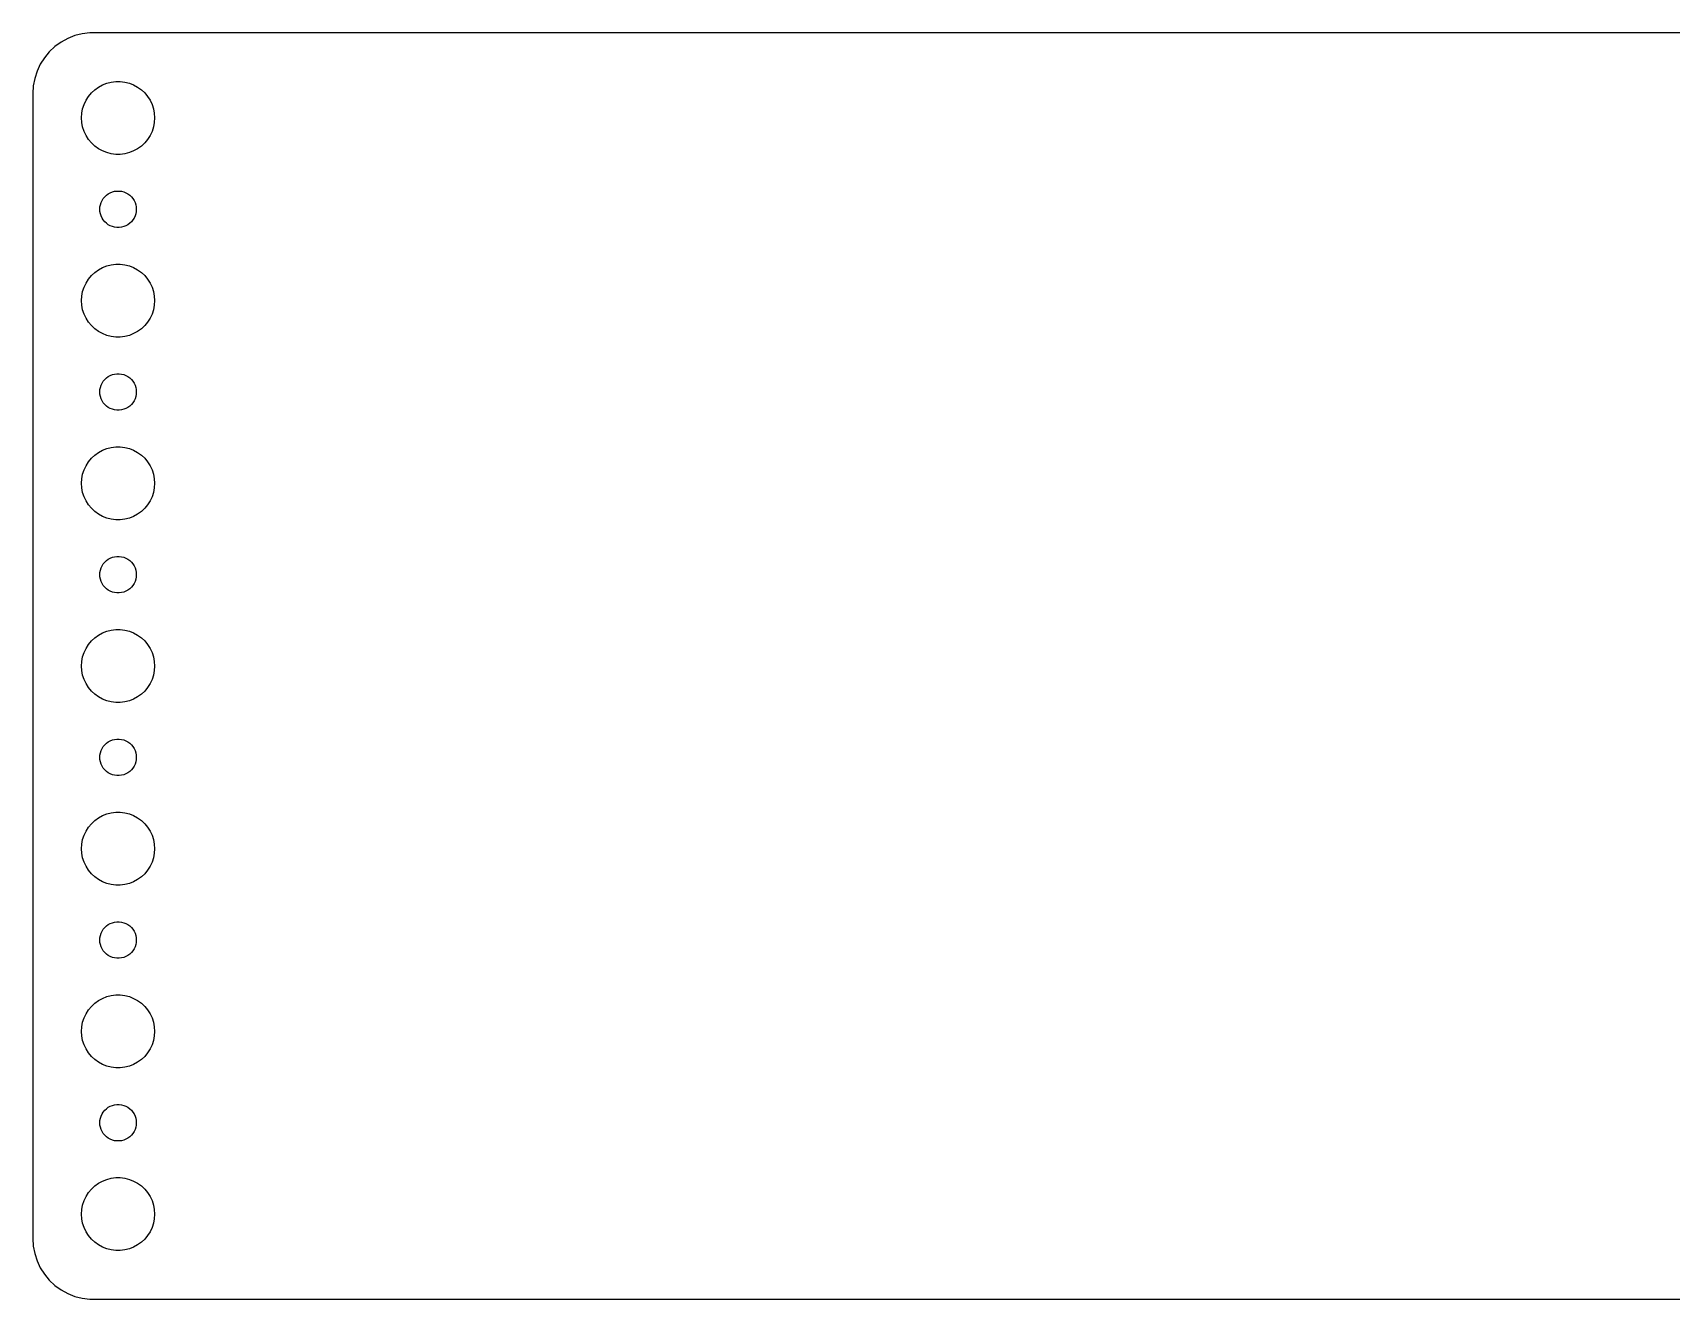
# Model space of a CAD drawing. Header units: metres. Extents: x -134 to 134, y 518 to 1078.
# Drawn here: x -134.5 to 0, y 518 to 622 of the extents above; entities that cross this region are included whole.
import ezdxf

# ---------------------------------------------------------------- set-up
doc = ezdxf.new("R2010")
doc.units = ezdxf.units.M

msp = doc.modelspace()

# ---------------------------------------------------------------- linework, layer by layer
for p, q in [((-131.629, 621.524), (-132.179, 621.222)), ((-131.045, 621.755), (-131.629, 621.524)), ((-130.437, 621.911), (-131.045, 621.755)), ((-129.814, 621.99), (-130.437, 621.911)), ((129.814, 621.99), (-129.814, 621.99)), ((-133.145, 620.423), (-133.545, 619.939)), ((-132.687, 620.853), (-133.145, 620.423)), ((-132.179, 621.222), (-132.687, 620.853)), ((-134.149, 618.841), (-134.343, 618.243)), ((-133.882, 619.409), (-134.149, 618.841)), ((-133.545, 619.939), (-133.882, 619.409)), ((-134.461, 617.627), (-134.5, 617)), ((-134.343, 618.243), (-134.461, 617.627)), ((-129.412, 617.312), (-129.107, 617.533)), ((-129.107, 617.533), (-128.777, 617.714)), ((-128.777, 617.714), (-128.427, 617.853)), ((-128.427, 617.853), (-128.062, 617.947)), ((-128.062, 617.947), (-127.688, 617.994)), ((-127.688, 617.994), (-127.312, 617.994)), ((-127.312, 617.994), (-126.938, 617.947)), ((-126.938, 617.947), (-126.573, 617.853)), ((-126.573, 617.853), (-126.223, 617.714)), ((-126.223, 617.714), (-125.893, 617.533)), ((-125.893, 617.533), (-125.588, 617.312)), ((-134.5, 617), (-134.5, 523)), ((-130.406, 615.746), (-130.289, 616.104)), ((-130.289, 616.104), (-130.129, 616.445)), ((-130.129, 616.445), (-129.927, 616.763)), ((-129.927, 616.763), (-129.687, 617.054)), ((-129.687, 617.054), (-129.412, 617.312)), ((-125.588, 617.312), (-125.313, 617.054)), ((-125.313, 617.054), (-125.073, 616.763)), ((-125.073, 616.763), (-124.871, 616.445)), ((-124.871, 616.445), (-124.711, 616.104)), ((-124.711, 616.104), (-124.594, 615.746)), ((-130.5, 615), (-130.476, 615.376)), ((-130.476, 614.624), (-130.5, 615)), ((-130.476, 615.376), (-130.406, 615.746)), ((-124.594, 615.746), (-124.524, 615.376)), ((-124.524, 615.376), (-124.5, 615)), ((-124.5, 615), (-124.524, 614.624)), ((-130.406, 614.254), (-130.476, 614.624)), ((-130.289, 613.896), (-130.406, 614.254)), ((-130.129, 613.555), (-130.289, 613.896)), ((-129.927, 613.237), (-130.129, 613.555)), ((-124.871, 613.555), (-125.073, 613.237)), ((-124.711, 613.896), (-124.871, 613.555)), ((-124.594, 614.254), (-124.711, 613.896)), ((-124.524, 614.624), (-124.594, 614.254)), ((-129.687, 612.946), (-129.927, 613.237)), ((-129.412, 612.688), (-129.687, 612.946)), ((-129.107, 612.467), (-129.412, 612.688)), ((-128.777, 612.286), (-129.107, 612.467)), ((-128.427, 612.147), (-128.777, 612.286)), ((-128.062, 612.053), (-128.427, 612.147)), ((-127.688, 612.006), (-128.062, 612.053)), ((-127.312, 612.006), (-127.688, 612.006)), ((-126.938, 612.053), (-127.312, 612.006)), ((-126.573, 612.147), (-126.938, 612.053)), ((-126.223, 612.286), (-126.573, 612.147)), ((-125.893, 612.467), (-126.223, 612.286)), ((-125.588, 612.688), (-125.893, 612.467)), ((-125.313, 612.946), (-125.588, 612.688)), ((-125.073, 613.237), (-125.313, 612.946)), ((-128.953, 607.873), (-128.895, 608.052)), ((-128.895, 608.052), (-128.814, 608.223)), ((-128.814, 608.223), (-128.714, 608.382)), ((-128.714, 608.382), (-128.593, 608.527)), ((-128.593, 608.527), (-128.456, 608.656)), ((-128.456, 608.656), (-128.304, 608.766)), ((-128.304, 608.766), (-128.139, 608.857)), ((-128.139, 608.857), (-127.964, 608.927)), ((-127.964, 608.927), (-127.781, 608.973)), ((-127.781, 608.973), (-127.594, 608.997)), ((-127.594, 608.997), (-127.406, 608.997)), ((-127.406, 608.997), (-127.219, 608.973)), ((-127.219, 608.973), (-127.036, 608.927)), ((-127.036, 608.927), (-126.861, 608.857)), ((-126.861, 608.857), (-126.696, 608.766)), ((-126.696, 608.766), (-126.544, 608.656)), ((-126.544, 608.656), (-126.407, 608.527)), ((-126.407, 608.527), (-126.286, 608.382)), ((-126.286, 608.382), (-126.186, 608.223)), ((-126.186, 608.223), (-126.105, 608.052)), ((-126.105, 608.052), (-126.047, 607.873)), ((-129, 607.5), (-128.988, 607.688)), ((-128.988, 607.312), (-129, 607.5)), ((-128.988, 607.688), (-128.953, 607.873)), ((-128.953, 607.127), (-128.988, 607.312)), ((-128.895, 606.948), (-128.953, 607.127)), ((-128.814, 606.777), (-128.895, 606.948)), ((-128.714, 606.618), (-128.814, 606.777)), ((-128.593, 606.473), (-128.714, 606.618)), ((-126.286, 606.618), (-126.407, 606.473)), ((-126.186, 606.777), (-126.286, 606.618)), ((-126.105, 606.948), (-126.186, 606.777)), ((-126.047, 607.127), (-126.105, 606.948)), ((-126.047, 607.873), (-126.012, 607.688)), ((-126.012, 607.312), (-126.047, 607.127)), ((-126.012, 607.688), (-126, 607.5)), ((-126, 607.5), (-126.012, 607.312)), ((-128.456, 606.344), (-128.593, 606.473)), ((-128.304, 606.234), (-128.456, 606.344)), ((-128.139, 606.143), (-128.304, 606.234)), ((-127.964, 606.073), (-128.139, 606.143)), ((-127.781, 606.027), (-127.964, 606.073)), ((-127.594, 606.003), (-127.781, 606.027)), ((-127.406, 606.003), (-127.594, 606.003)), ((-127.219, 606.027), (-127.406, 606.003)), ((-127.036, 606.073), (-127.219, 606.027)), ((-126.861, 606.143), (-127.036, 606.073)), ((-126.696, 606.234), (-126.861, 606.143)), ((-126.544, 606.344), (-126.696, 606.234)), ((-126.407, 606.473), (-126.544, 606.344)), ((-129.107, 602.533), (-128.777, 602.714)), ((-128.777, 602.714), (-128.427, 602.853)), ((-128.427, 602.853), (-128.062, 602.947)), ((-128.062, 602.947), (-127.688, 602.994)), ((-127.688, 602.994), (-127.312, 602.994)), ((-127.312, 602.994), (-126.938, 602.947)), ((-126.938, 602.947), (-126.573, 602.853)), ((-126.573, 602.853), (-126.223, 602.714)), ((-126.223, 602.714), (-125.893, 602.533)), ((-130.289, 601.104), (-130.129, 601.445)), ((-130.129, 601.445), (-129.927, 601.763)), ((-129.927, 601.763), (-129.687, 602.054)), ((-129.687, 602.054), (-129.412, 602.312)), ((-129.412, 602.312), (-129.107, 602.533)), ((-125.893, 602.533), (-125.588, 602.312)), ((-125.588, 602.312), (-125.313, 602.054)), ((-125.313, 602.054), (-125.073, 601.763)), ((-125.073, 601.763), (-124.871, 601.445)), ((-124.871, 601.445), (-124.711, 601.104)), ((-130.5, 600), (-130.476, 600.376)), ((-130.476, 599.624), (-130.5, 600)), ((-130.476, 600.376), (-130.406, 600.746)), ((-130.406, 600.746), (-130.289, 601.104)), ((-124.711, 601.104), (-124.594, 600.746)), ((-124.594, 600.746), (-124.524, 600.376)), ((-124.524, 600.376), (-124.5, 600)), ((-124.5, 600), (-124.524, 599.624)), ((-130.406, 599.254), (-130.476, 599.624)), ((-130.289, 598.896), (-130.406, 599.254)), ((-130.129, 598.555), (-130.289, 598.896)), ((-129.927, 598.237), (-130.129, 598.555)), ((-124.871, 598.555), (-125.073, 598.237)), ((-124.711, 598.896), (-124.871, 598.555)), ((-124.594, 599.254), (-124.711, 598.896)), ((-124.524, 599.624), (-124.594, 599.254)), ((-129.687, 597.946), (-129.927, 598.237)), ((-129.412, 597.688), (-129.687, 597.946)), ((-129.107, 597.467), (-129.412, 597.688)), ((-128.777, 597.286), (-129.107, 597.467)), ((-128.427, 597.147), (-128.777, 597.286)), ((-126.223, 597.286), (-126.573, 597.147)), ((-125.893, 597.467), (-126.223, 597.286)), ((-125.588, 597.688), (-125.893, 597.467)), ((-125.313, 597.946), (-125.588, 597.688)), ((-125.073, 598.237), (-125.313, 597.946)), ((-128.062, 597.053), (-128.427, 597.147)), ((-127.688, 597.006), (-128.062, 597.053)), ((-127.312, 597.006), (-127.688, 597.006)), ((-126.938, 597.053), (-127.312, 597.006)), ((-126.573, 597.147), (-126.938, 597.053)), ((-128.895, 593.052), (-128.814, 593.223)), ((-128.814, 593.223), (-128.714, 593.382)), ((-128.714, 593.382), (-128.593, 593.527)), ((-128.593, 593.527), (-128.456, 593.656)), ((-128.456, 593.656), (-128.304, 593.766)), ((-128.304, 593.766), (-128.139, 593.857)), ((-128.139, 593.857), (-127.964, 593.927)), ((-127.964, 593.927), (-127.781, 593.973)), ((-127.781, 593.973), (-127.594, 593.997)), ((-127.594, 593.997), (-127.406, 593.997)), ((-127.406, 593.997), (-127.219, 593.973)), ((-127.219, 593.973), (-127.036, 593.927)), ((-127.036, 593.927), (-126.861, 593.857)), ((-126.861, 593.857), (-126.696, 593.766)), ((-126.696, 593.766), (-126.544, 593.656)), ((-126.544, 593.656), (-126.407, 593.527)), ((-126.407, 593.527), (-126.286, 593.382)), ((-126.286, 593.382), (-126.186, 593.223)), ((-126.186, 593.223), (-126.105, 593.052)), ((-129, 592.5), (-128.988, 592.688)), ((-128.988, 592.312), (-129, 592.5)), ((-128.988, 592.688), (-128.953, 592.873)), ((-128.953, 592.127), (-128.988, 592.312)), ((-128.953, 592.873), (-128.895, 593.052)), ((-128.895, 591.948), (-128.953, 592.127)), ((-128.814, 591.777), (-128.895, 591.948)), ((-126.105, 591.948), (-126.186, 591.777)), ((-126.105, 593.052), (-126.047, 592.873)), ((-126.047, 592.127), (-126.105, 591.948)), ((-126.047, 592.873), (-126.012, 592.688)), ((-126.012, 592.312), (-126.047, 592.127)), ((-126.012, 592.688), (-126, 592.5)), ((-126, 592.5), (-126.012, 592.312)), ((-128.714, 591.618), (-128.814, 591.777)), ((-128.593, 591.473), (-128.714, 591.618)), ((-128.456, 591.344), (-128.593, 591.473)), ((-128.304, 591.234), (-128.456, 591.344)), ((-128.139, 591.143), (-128.304, 591.234)), ((-127.964, 591.073), (-128.139, 591.143)), ((-127.781, 591.027), (-127.964, 591.073)), ((-127.594, 591.003), (-127.781, 591.027)), ((-127.406, 591.003), (-127.594, 591.003)), ((-127.219, 591.027), (-127.406, 591.003)), ((-127.036, 591.073), (-127.219, 591.027)), ((-126.861, 591.143), (-127.036, 591.073)), ((-126.696, 591.234), (-126.861, 591.143)), ((-126.544, 591.344), (-126.696, 591.234)), ((-126.407, 591.473), (-126.544, 591.344)), ((-126.286, 591.618), (-126.407, 591.473)), ((-126.186, 591.777), (-126.286, 591.618)), ((-128.777, 587.714), (-128.427, 587.853)), ((-128.427, 587.853), (-128.062, 587.947)), ((-128.062, 587.947), (-127.688, 587.994)), ((-127.688, 587.994), (-127.312, 587.994)), ((-127.312, 587.994), (-126.938, 587.947)), ((-126.938, 587.947), (-126.573, 587.853)), ((-126.573, 587.853), (-126.223, 587.714)), ((-130.289, 586.104), (-130.129, 586.445)), ((-130.129, 586.445), (-129.927, 586.763)), ((-129.927, 586.763), (-129.687, 587.054)), ((-129.687, 587.054), (-129.412, 587.312)), ((-129.412, 587.312), (-129.107, 587.533)), ((-129.107, 587.533), (-128.777, 587.714)), ((-126.223, 587.714), (-125.893, 587.533)), ((-125.893, 587.533), (-125.588, 587.312)), ((-125.588, 587.312), (-125.313, 587.054)), ((-125.313, 587.054), (-125.073, 586.763)), ((-125.073, 586.763), (-124.871, 586.445)), ((-124.871, 586.445), (-124.711, 586.104)), ((-130.5, 585), (-130.476, 585.376)), ((-130.476, 585.376), (-130.406, 585.746)), ((-130.406, 585.746), (-130.289, 586.104)), ((-124.711, 586.104), (-124.594, 585.746)), ((-124.594, 585.746), (-124.524, 585.376)), ((-124.524, 585.376), (-124.5, 585)), ((-130.476, 584.624), (-130.5, 585)), ((-130.406, 584.254), (-130.476, 584.624)), ((-130.289, 583.896), (-130.406, 584.254)), ((-130.129, 583.555), (-130.289, 583.896)), ((-124.711, 583.896), (-124.871, 583.555)), ((-124.594, 584.254), (-124.711, 583.896)), ((-124.524, 584.624), (-124.594, 584.254)), ((-124.5, 585), (-124.524, 584.624)), ((-129.927, 583.237), (-130.129, 583.555)), ((-129.687, 582.946), (-129.927, 583.237)), ((-129.412, 582.688), (-129.687, 582.946)), ((-129.107, 582.467), (-129.412, 582.688)), ((-128.777, 582.286), (-129.107, 582.467)), ((-125.893, 582.467), (-126.223, 582.286)), ((-125.588, 582.688), (-125.893, 582.467)), ((-125.313, 582.946), (-125.588, 582.688)), ((-125.073, 583.237), (-125.313, 582.946)), ((-124.871, 583.555), (-125.073, 583.237)), ((-128.427, 582.147), (-128.777, 582.286)), ((-128.062, 582.053), (-128.427, 582.147)), ((-127.688, 582.006), (-128.062, 582.053)), ((-127.312, 582.006), (-127.688, 582.006)), ((-126.938, 582.053), (-127.312, 582.006)), ((-126.573, 582.147), (-126.938, 582.053)), ((-126.223, 582.286), (-126.573, 582.147)), ((-128.814, 578.223), (-128.714, 578.382)), ((-128.714, 578.382), (-128.593, 578.527)), ((-128.593, 578.527), (-128.456, 578.656)), ((-128.456, 578.656), (-128.304, 578.766)), ((-128.304, 578.766), (-128.139, 578.857)), ((-128.139, 578.857), (-127.964, 578.927)), ((-127.964, 578.927), (-127.781, 578.973)), ((-127.781, 578.973), (-127.594, 578.997)), ((-127.594, 578.997), (-127.406, 578.997)), ((-127.406, 578.997), (-127.219, 578.973)), ((-127.219, 578.973), (-127.036, 578.927)), ((-127.036, 578.927), (-126.861, 578.857)), ((-126.861, 578.857), (-126.696, 578.766)), ((-126.696, 578.766), (-126.544, 578.656)), ((-126.544, 578.656), (-126.407, 578.527)), ((-126.407, 578.527), (-126.286, 578.382)), ((-126.286, 578.382), (-126.186, 578.223)), ((-129, 577.5), (-128.988, 577.688)), ((-128.988, 577.312), (-129, 577.5)), ((-128.988, 577.688), (-128.953, 577.873)), ((-128.953, 577.127), (-128.988, 577.312)), ((-128.953, 577.873), (-128.895, 578.052)), ((-128.895, 576.948), (-128.953, 577.127)), ((-128.895, 578.052), (-128.814, 578.223)), ((-126.186, 578.223), (-126.105, 578.052)), ((-126.105, 578.052), (-126.047, 577.873)), ((-126.047, 577.127), (-126.105, 576.948)), ((-126.047, 577.873), (-126.012, 577.688)), ((-126.012, 577.312), (-126.047, 577.127)), ((-126.012, 577.688), (-126, 577.5)), ((-126, 577.5), (-126.012, 577.312)), ((-128.814, 576.777), (-128.895, 576.948)), ((-128.714, 576.618), (-128.814, 576.777)), ((-128.593, 576.473), (-128.714, 576.618)), ((-128.456, 576.344), (-128.593, 576.473)), ((-128.304, 576.234), (-128.456, 576.344)), ((-128.139, 576.143), (-128.304, 576.234)), ((-127.964, 576.073), (-128.139, 576.143)), ((-127.781, 576.027), (-127.964, 576.073)), ((-127.594, 576.003), (-127.781, 576.027)), ((-127.406, 576.003), (-127.594, 576.003)), ((-127.219, 576.027), (-127.406, 576.003)), ((-127.036, 576.073), (-127.219, 576.027)), ((-126.861, 576.143), (-127.036, 576.073)), ((-126.696, 576.234), (-126.861, 576.143)), ((-126.544, 576.344), (-126.696, 576.234)), ((-126.407, 576.473), (-126.544, 576.344)), ((-126.286, 576.618), (-126.407, 576.473)), ((-126.186, 576.777), (-126.286, 576.618)), ((-126.105, 576.948), (-126.186, 576.777)), ((-128.062, 572.947), (-127.688, 572.994)), ((-127.688, 572.994), (-127.312, 572.994)), ((-127.312, 572.994), (-126.938, 572.947)), ((-130.129, 571.445), (-129.927, 571.763)), ((-129.927, 571.763), (-129.687, 572.054)), ((-129.687, 572.054), (-129.412, 572.312)), ((-129.412, 572.312), (-129.107, 572.533)), ((-129.107, 572.533), (-128.777, 572.714)), ((-128.777, 572.714), (-128.427, 572.853)), ((-128.427, 572.853), (-128.062, 572.947)), ((-126.938, 572.947), (-126.573, 572.853)), ((-126.573, 572.853), (-126.223, 572.714)), ((-126.223, 572.714), (-125.893, 572.533)), ((-125.893, 572.533), (-125.588, 572.312)), ((-125.588, 572.312), (-125.313, 572.054)), ((-125.313, 572.054), (-125.073, 571.763)), ((-125.073, 571.763), (-124.871, 571.445)), ((-130.5, 570), (-130.476, 570.376)), ((-130.476, 570.376), (-130.406, 570.746)), ((-130.406, 570.746), (-130.289, 571.104)), ((-130.289, 571.104), (-130.129, 571.445)), ((-124.871, 571.445), (-124.711, 571.104)), ((-124.711, 571.104), (-124.594, 570.746)), ((-124.594, 570.746), (-124.524, 570.376)), ((-124.524, 570.376), (-124.5, 570)), ((-130.476, 569.624), (-130.5, 570)), ((-130.406, 569.254), (-130.476, 569.624)), ((-130.289, 568.896), (-130.406, 569.254)), ((-124.594, 569.254), (-124.711, 568.896)), ((-124.524, 569.624), (-124.594, 569.254)), ((-124.5, 570), (-124.524, 569.624)), ((-130.129, 568.555), (-130.289, 568.896)), ((-129.927, 568.237), (-130.129, 568.555)), ((-129.687, 567.946), (-129.927, 568.237)), ((-129.412, 567.688), (-129.687, 567.946)), ((-129.107, 567.467), (-129.412, 567.688)), ((-125.588, 567.688), (-125.893, 567.467)), ((-125.313, 567.946), (-125.588, 567.688)), ((-125.073, 568.237), (-125.313, 567.946)), ((-124.871, 568.555), (-125.073, 568.237)), ((-124.711, 568.896), (-124.871, 568.555)), ((-128.777, 567.286), (-129.107, 567.467)), ((-128.427, 567.147), (-128.777, 567.286)), ((-128.062, 567.053), (-128.427, 567.147)), ((-127.688, 567.006), (-128.062, 567.053)), ((-127.312, 567.006), (-127.688, 567.006)), ((-126.938, 567.053), (-127.312, 567.006)), ((-126.573, 567.147), (-126.938, 567.053)), ((-126.223, 567.286), (-126.573, 567.147)), ((-125.893, 567.467), (-126.223, 567.286)), ((-128.593, 563.527), (-128.456, 563.656)), ((-128.456, 563.656), (-128.304, 563.766)), ((-128.304, 563.766), (-128.139, 563.857)), ((-128.139, 563.857), (-127.964, 563.927)), ((-127.964, 563.927), (-127.781, 563.973)), ((-127.781, 563.973), (-127.594, 563.997)), ((-127.594, 563.997), (-127.406, 563.997)), ((-127.406, 563.997), (-127.219, 563.973)), ((-127.219, 563.973), (-127.036, 563.927)), ((-127.036, 563.927), (-126.861, 563.857)), ((-126.861, 563.857), (-126.696, 563.766)), ((-126.696, 563.766), (-126.544, 563.656)), ((-126.544, 563.656), (-126.407, 563.527)), ((-129, 562.5), (-128.988, 562.688)), ((-128.988, 562.312), (-129, 562.5)), ((-128.988, 562.688), (-128.953, 562.873)), ((-128.953, 562.127), (-128.988, 562.312)), ((-128.953, 562.873), (-128.895, 563.052)), ((-128.895, 563.052), (-128.814, 563.223)), ((-128.814, 563.223), (-128.714, 563.382)), ((-128.714, 563.382), (-128.593, 563.527)), ((-126.407, 563.527), (-126.286, 563.382)), ((-126.286, 563.382), (-126.186, 563.223)), ((-126.186, 563.223), (-126.105, 563.052)), ((-126.105, 563.052), (-126.047, 562.873)), ((-126.047, 562.873), (-126.012, 562.688)), ((-126.012, 562.312), (-126.047, 562.127)), ((-126.012, 562.688), (-126, 562.5)), ((-126, 562.5), (-126.012, 562.312)), ((-128.895, 561.948), (-128.953, 562.127)), ((-128.814, 561.777), (-128.895, 561.948)), ((-128.714, 561.618), (-128.814, 561.777)), ((-128.593, 561.473), (-128.714, 561.618)), ((-128.456, 561.344), (-128.593, 561.473)), ((-128.304, 561.234), (-128.456, 561.344)), ((-128.139, 561.143), (-128.304, 561.234)), ((-127.964, 561.073), (-128.139, 561.143)), ((-127.781, 561.027), (-127.964, 561.073)), ((-127.594, 561.003), (-127.781, 561.027)), ((-127.406, 561.003), (-127.594, 561.003)), ((-127.219, 561.027), (-127.406, 561.003)), ((-127.036, 561.073), (-127.219, 561.027)), ((-126.861, 561.143), (-127.036, 561.073)), ((-126.696, 561.234), (-126.861, 561.143)), ((-126.544, 561.344), (-126.696, 561.234)), ((-126.407, 561.473), (-126.544, 561.344)), ((-126.286, 561.618), (-126.407, 561.473)), ((-126.186, 561.777), (-126.286, 561.618)), ((-126.105, 561.948), (-126.186, 561.777)), ((-126.047, 562.127), (-126.105, 561.948)), ((-129.927, 556.763), (-129.687, 557.054)), ((-129.687, 557.054), (-129.412, 557.312)), ((-129.412, 557.312), (-129.107, 557.533)), ((-129.107, 557.533), (-128.777, 557.714)), ((-128.777, 557.714), (-128.427, 557.853)), ((-128.427, 557.853), (-128.062, 557.947)), ((-128.062, 557.947), (-127.688, 557.994)), ((-127.688, 557.994), (-127.312, 557.994)), ((-127.312, 557.994), (-126.938, 557.947)), ((-126.938, 557.947), (-126.573, 557.853)), ((-126.573, 557.853), (-126.223, 557.714)), ((-126.223, 557.714), (-125.893, 557.533)), ((-125.893, 557.533), (-125.588, 557.312)), ((-125.588, 557.312), (-125.313, 557.054)), ((-125.313, 557.054), (-125.073, 556.763)), ((-130.476, 555.376), (-130.406, 555.746)), ((-130.406, 555.746), (-130.289, 556.104)), ((-130.289, 556.104), (-130.129, 556.445)), ((-130.129, 556.445), (-129.927, 556.763)), ((-125.073, 556.763), (-124.871, 556.445)), ((-124.871, 556.445), (-124.711, 556.104)), ((-124.711, 556.104), (-124.594, 555.746)), ((-124.594, 555.746), (-124.524, 555.376)), ((-130.5, 555), (-130.476, 555.376)), ((-130.476, 554.624), (-130.5, 555)), ((-130.406, 554.254), (-130.476, 554.624)), ((-130.289, 553.896), (-130.406, 554.254)), ((-124.594, 554.254), (-124.711, 553.896)), ((-124.524, 554.624), (-124.594, 554.254)), ((-124.524, 555.376), (-124.5, 555)), ((-124.5, 555), (-124.524, 554.624)), ((-130.129, 553.555), (-130.289, 553.896)), ((-129.927, 553.237), (-130.129, 553.555)), ((-129.687, 552.946), (-129.927, 553.237)), ((-129.412, 552.688), (-129.687, 552.946)), ((-125.313, 552.946), (-125.588, 552.688)), ((-125.073, 553.237), (-125.313, 552.946)), ((-124.871, 553.555), (-125.073, 553.237)), ((-124.711, 553.896), (-124.871, 553.555)), ((-129.107, 552.467), (-129.412, 552.688)), ((-128.777, 552.286), (-129.107, 552.467)), ((-128.427, 552.147), (-128.777, 552.286)), ((-128.062, 552.053), (-128.427, 552.147)), ((-127.688, 552.006), (-128.062, 552.053)), ((-127.312, 552.006), (-127.688, 552.006)), ((-126.938, 552.053), (-127.312, 552.006)), ((-126.573, 552.147), (-126.938, 552.053)), ((-126.223, 552.286), (-126.573, 552.147)), ((-125.893, 552.467), (-126.223, 552.286)), ((-125.588, 552.688), (-125.893, 552.467)), ((-128.456, 548.656), (-128.304, 548.766)), ((-128.304, 548.766), (-128.139, 548.857)), ((-128.139, 548.857), (-127.964, 548.927)), ((-127.964, 548.927), (-127.781, 548.973)), ((-127.781, 548.973), (-127.594, 548.997)), ((-127.594, 548.997), (-127.406, 548.997)), ((-127.406, 548.997), (-127.219, 548.973)), ((-127.219, 548.973), (-127.036, 548.927)), ((-127.036, 548.927), (-126.861, 548.857)), ((-126.861, 548.857), (-126.696, 548.766)), ((-126.696, 548.766), (-126.544, 548.656)), ((-129, 547.5), (-128.988, 547.688)), ((-128.988, 547.312), (-129, 547.5)), ((-128.988, 547.688), (-128.953, 547.873)), ((-128.953, 547.873), (-128.895, 548.052)), ((-128.895, 548.052), (-128.814, 548.223)), ((-128.814, 548.223), (-128.714, 548.382)), ((-128.714, 548.382), (-128.593, 548.527)), ((-128.593, 548.527), (-128.456, 548.656)), ((-126.544, 548.656), (-126.407, 548.527)), ((-126.407, 548.527), (-126.286, 548.382)), ((-126.286, 548.382), (-126.186, 548.223)), ((-126.186, 548.223), (-126.105, 548.052)), ((-126.105, 548.052), (-126.047, 547.873)), ((-126.047, 547.873), (-126.012, 547.688)), ((-126.012, 547.688), (-126, 547.5)), ((-126, 547.5), (-126.012, 547.312)), ((-128.953, 547.127), (-128.988, 547.312)), ((-128.895, 546.948), (-128.953, 547.127)), ((-128.814, 546.777), (-128.895, 546.948)), ((-128.714, 546.618), (-128.814, 546.777)), ((-128.593, 546.473), (-128.714, 546.618)), ((-128.456, 546.344), (-128.593, 546.473)), ((-128.304, 546.234), (-128.456, 546.344)), ((-128.139, 546.143), (-128.304, 546.234)), ((-127.964, 546.073), (-128.139, 546.143)), ((-127.781, 546.027), (-127.964, 546.073)), ((-127.036, 546.073), (-127.219, 546.027)), ((-126.861, 546.143), (-127.036, 546.073)), ((-126.696, 546.234), (-126.861, 546.143)), ((-126.544, 546.344), (-126.696, 546.234)), ((-126.407, 546.473), (-126.544, 546.344)), ((-126.286, 546.618), (-126.407, 546.473)), ((-126.186, 546.777), (-126.286, 546.618)), ((-126.105, 546.948), (-126.186, 546.777)), ((-126.047, 547.127), (-126.105, 546.948)), ((-126.012, 547.312), (-126.047, 547.127)), ((-127.594, 546.003), (-127.781, 546.027)), ((-127.406, 546.003), (-127.594, 546.003)), ((-127.219, 546.027), (-127.406, 546.003)), ((-129.927, 541.763), (-129.687, 542.054)), ((-129.687, 542.054), (-129.412, 542.312)), ((-129.412, 542.312), (-129.107, 542.533)), ((-129.107, 542.533), (-128.777, 542.714)), ((-128.777, 542.714), (-128.427, 542.853)), ((-128.427, 542.853), (-128.062, 542.947)), ((-128.062, 542.947), (-127.688, 542.994)), ((-127.688, 542.994), (-127.312, 542.994)), ((-127.312, 542.994), (-126.938, 542.947)), ((-126.938, 542.947), (-126.573, 542.853)), ((-126.573, 542.853), (-126.223, 542.714)), ((-126.223, 542.714), (-125.893, 542.533)), ((-125.893, 542.533), (-125.588, 542.312)), ((-125.588, 542.312), (-125.313, 542.054)), ((-125.313, 542.054), (-125.073, 541.763)), ((-130.476, 540.376), (-130.406, 540.746)), ((-130.406, 540.746), (-130.289, 541.104)), ((-130.289, 541.104), (-130.129, 541.445)), ((-130.129, 541.445), (-129.927, 541.763)), ((-125.073, 541.763), (-124.871, 541.445)), ((-124.871, 541.445), (-124.711, 541.104)), ((-124.711, 541.104), (-124.594, 540.746)), ((-124.594, 540.746), (-124.524, 540.376)), ((-130.5, 540), (-130.476, 540.376)), ((-130.476, 539.624), (-130.5, 540)), ((-130.406, 539.254), (-130.476, 539.624)), ((-124.524, 539.624), (-124.594, 539.254)), ((-124.524, 540.376), (-124.5, 540)), ((-124.5, 540), (-124.524, 539.624)), ((-130.289, 538.896), (-130.406, 539.254)), ((-130.129, 538.555), (-130.289, 538.896)), ((-129.927, 538.237), (-130.129, 538.555)), ((-129.687, 537.946), (-129.927, 538.237)), ((-125.073, 538.237), (-125.313, 537.946)), ((-124.871, 538.555), (-125.073, 538.237)), ((-124.711, 538.896), (-124.871, 538.555)), ((-124.594, 539.254), (-124.711, 538.896)), ((-129.412, 537.688), (-129.687, 537.946)), ((-129.107, 537.467), (-129.412, 537.688)), ((-128.777, 537.286), (-129.107, 537.467)), ((-128.427, 537.147), (-128.777, 537.286)), ((-128.062, 537.053), (-128.427, 537.147)), ((-127.688, 537.006), (-128.062, 537.053)), ((-127.312, 537.006), (-127.688, 537.006)), ((-126.938, 537.053), (-127.312, 537.006)), ((-126.573, 537.147), (-126.938, 537.053)), ((-126.223, 537.286), (-126.573, 537.147)), ((-125.893, 537.467), (-126.223, 537.286)), ((-125.588, 537.688), (-125.893, 537.467)), ((-125.313, 537.946), (-125.588, 537.688)), ((-127.964, 533.927), (-127.781, 533.973)), ((-127.781, 533.973), (-127.594, 533.997)), ((-127.594, 533.997), (-127.406, 533.997)), ((-127.406, 533.997), (-127.219, 533.973)), ((-127.219, 533.973), (-127.036, 533.927)), ((-129, 532.5), (-128.988, 532.688)), ((-128.988, 532.688), (-128.953, 532.873)), ((-128.953, 532.873), (-128.895, 533.052)), ((-128.895, 533.052), (-128.814, 533.223)), ((-128.814, 533.223), (-128.714, 533.382)), ((-128.714, 533.382), (-128.593, 533.527)), ((-128.593, 533.527), (-128.456, 533.656)), ((-128.456, 533.656), (-128.304, 533.766)), ((-128.304, 533.766), (-128.139, 533.857)), ((-128.139, 533.857), (-127.964, 533.927)), ((-127.036, 533.927), (-126.861, 533.857)), ((-126.861, 533.857), (-126.696, 533.766)), ((-126.696, 533.766), (-126.544, 533.656)), ((-126.544, 533.656), (-126.407, 533.527)), ((-126.407, 533.527), (-126.286, 533.382)), ((-126.286, 533.382), (-126.186, 533.223)), ((-126.186, 533.223), (-126.105, 533.052)), ((-126.105, 533.052), (-126.047, 532.873)), ((-126.047, 532.873), (-126.012, 532.688)), ((-126.012, 532.688), (-126, 532.5)), ((-128.988, 532.312), (-129, 532.5)), ((-128.953, 532.127), (-128.988, 532.312)), ((-128.895, 531.948), (-128.953, 532.127)), ((-128.814, 531.777), (-128.895, 531.948)), ((-128.714, 531.618), (-128.814, 531.777)), ((-128.593, 531.473), (-128.714, 531.618)), ((-128.456, 531.344), (-128.593, 531.473)), ((-128.304, 531.234), (-128.456, 531.344)), ((-126.544, 531.344), (-126.696, 531.234)), ((-126.407, 531.473), (-126.544, 531.344)), ((-126.286, 531.618), (-126.407, 531.473)), ((-126.186, 531.777), (-126.286, 531.618)), ((-126.105, 531.948), (-126.186, 531.777)), ((-126.047, 532.127), (-126.105, 531.948)), ((-126.012, 532.312), (-126.047, 532.127)), ((-126, 532.5), (-126.012, 532.312)), ((-128.139, 531.143), (-128.304, 531.234)), ((-127.964, 531.073), (-128.139, 531.143)), ((-127.781, 531.027), (-127.964, 531.073)), ((-127.594, 531.003), (-127.781, 531.027)), ((-127.406, 531.003), (-127.594, 531.003)), ((-127.219, 531.027), (-127.406, 531.003)), ((-127.036, 531.073), (-127.219, 531.027)), ((-126.861, 531.143), (-127.036, 531.073)), ((-126.696, 531.234), (-126.861, 531.143)), ((-129.687, 527.054), (-129.412, 527.312)), ((-129.412, 527.312), (-129.107, 527.533)), ((-129.107, 527.533), (-128.777, 527.714)), ((-128.777, 527.714), (-128.427, 527.853)), ((-128.427, 527.853), (-128.062, 527.947)), ((-128.062, 527.947), (-127.688, 527.994)), ((-127.688, 527.994), (-127.312, 527.994)), ((-127.312, 527.994), (-126.938, 527.947)), ((-126.938, 527.947), (-126.573, 527.853)), ((-126.573, 527.853), (-126.223, 527.714)), ((-126.223, 527.714), (-125.893, 527.533)), ((-125.893, 527.533), (-125.588, 527.312)), ((-125.588, 527.312), (-125.313, 527.054)), ((-130.406, 525.746), (-130.289, 526.104)), ((-130.289, 526.104), (-130.129, 526.445)), ((-130.129, 526.445), (-129.927, 526.763)), ((-129.927, 526.763), (-129.687, 527.054)), ((-125.313, 527.054), (-125.073, 526.763)), ((-125.073, 526.763), (-124.871, 526.445)), ((-124.871, 526.445), (-124.711, 526.104)), ((-124.711, 526.104), (-124.594, 525.746)), ((-130.5, 525), (-130.476, 525.376)), ((-130.476, 524.624), (-130.5, 525)), ((-130.476, 525.376), (-130.406, 525.746)), ((-130.406, 524.254), (-130.476, 524.624)), ((-124.594, 525.746), (-124.524, 525.376)), ((-124.524, 524.624), (-124.594, 524.254)), ((-124.524, 525.376), (-124.5, 525)), ((-124.5, 525), (-124.524, 524.624)), ((-130.289, 523.896), (-130.406, 524.254)), ((-130.129, 523.555), (-130.289, 523.896)), ((-129.927, 523.237), (-130.129, 523.555)), ((-129.687, 522.946), (-129.927, 523.237)), ((-125.073, 523.237), (-125.313, 522.946)), ((-124.871, 523.555), (-125.073, 523.237)), ((-124.711, 523.896), (-124.871, 523.555)), ((-124.594, 524.254), (-124.711, 523.896)), ((-134.5, 523), (-134.461, 522.373)), ((-134.461, 522.373), (-134.343, 521.757)), ((-129.412, 522.688), (-129.687, 522.946)), ((-129.107, 522.467), (-129.412, 522.688)), ((-128.777, 522.286), (-129.107, 522.467)), ((-128.427, 522.147), (-128.777, 522.286)), ((-128.062, 522.053), (-128.427, 522.147)), ((-127.688, 522.006), (-128.062, 522.053)), ((-127.312, 522.006), (-127.688, 522.006)), ((-126.938, 522.053), (-127.312, 522.006)), ((-126.573, 522.147), (-126.938, 522.053)), ((-126.223, 522.286), (-126.573, 522.147)), ((-125.893, 522.467), (-126.223, 522.286)), ((-125.588, 522.688), (-125.893, 522.467)), ((-125.313, 522.946), (-125.588, 522.688)), ((-134.343, 521.757), (-134.149, 521.159)), ((-134.149, 521.159), (-133.882, 520.591)), ((-133.882, 520.591), (-133.545, 520.061)), ((-133.545, 520.061), (-133.145, 519.577)), ((-133.145, 519.577), (-132.687, 519.147)), ((-132.687, 519.147), (-132.179, 518.778)), ((-132.179, 518.778), (-131.629, 518.476)), ((-131.629, 518.476), (-131.045, 518.245)), ((-131.045, 518.245), (-130.437, 518.089)), ((-130.437, 518.089), (-129.814, 518.01)), ((-129.814, 518.01), (129.814, 518.01))]:
    msp.add_line(p, q)

doc.saveas('drawing.dxf')
